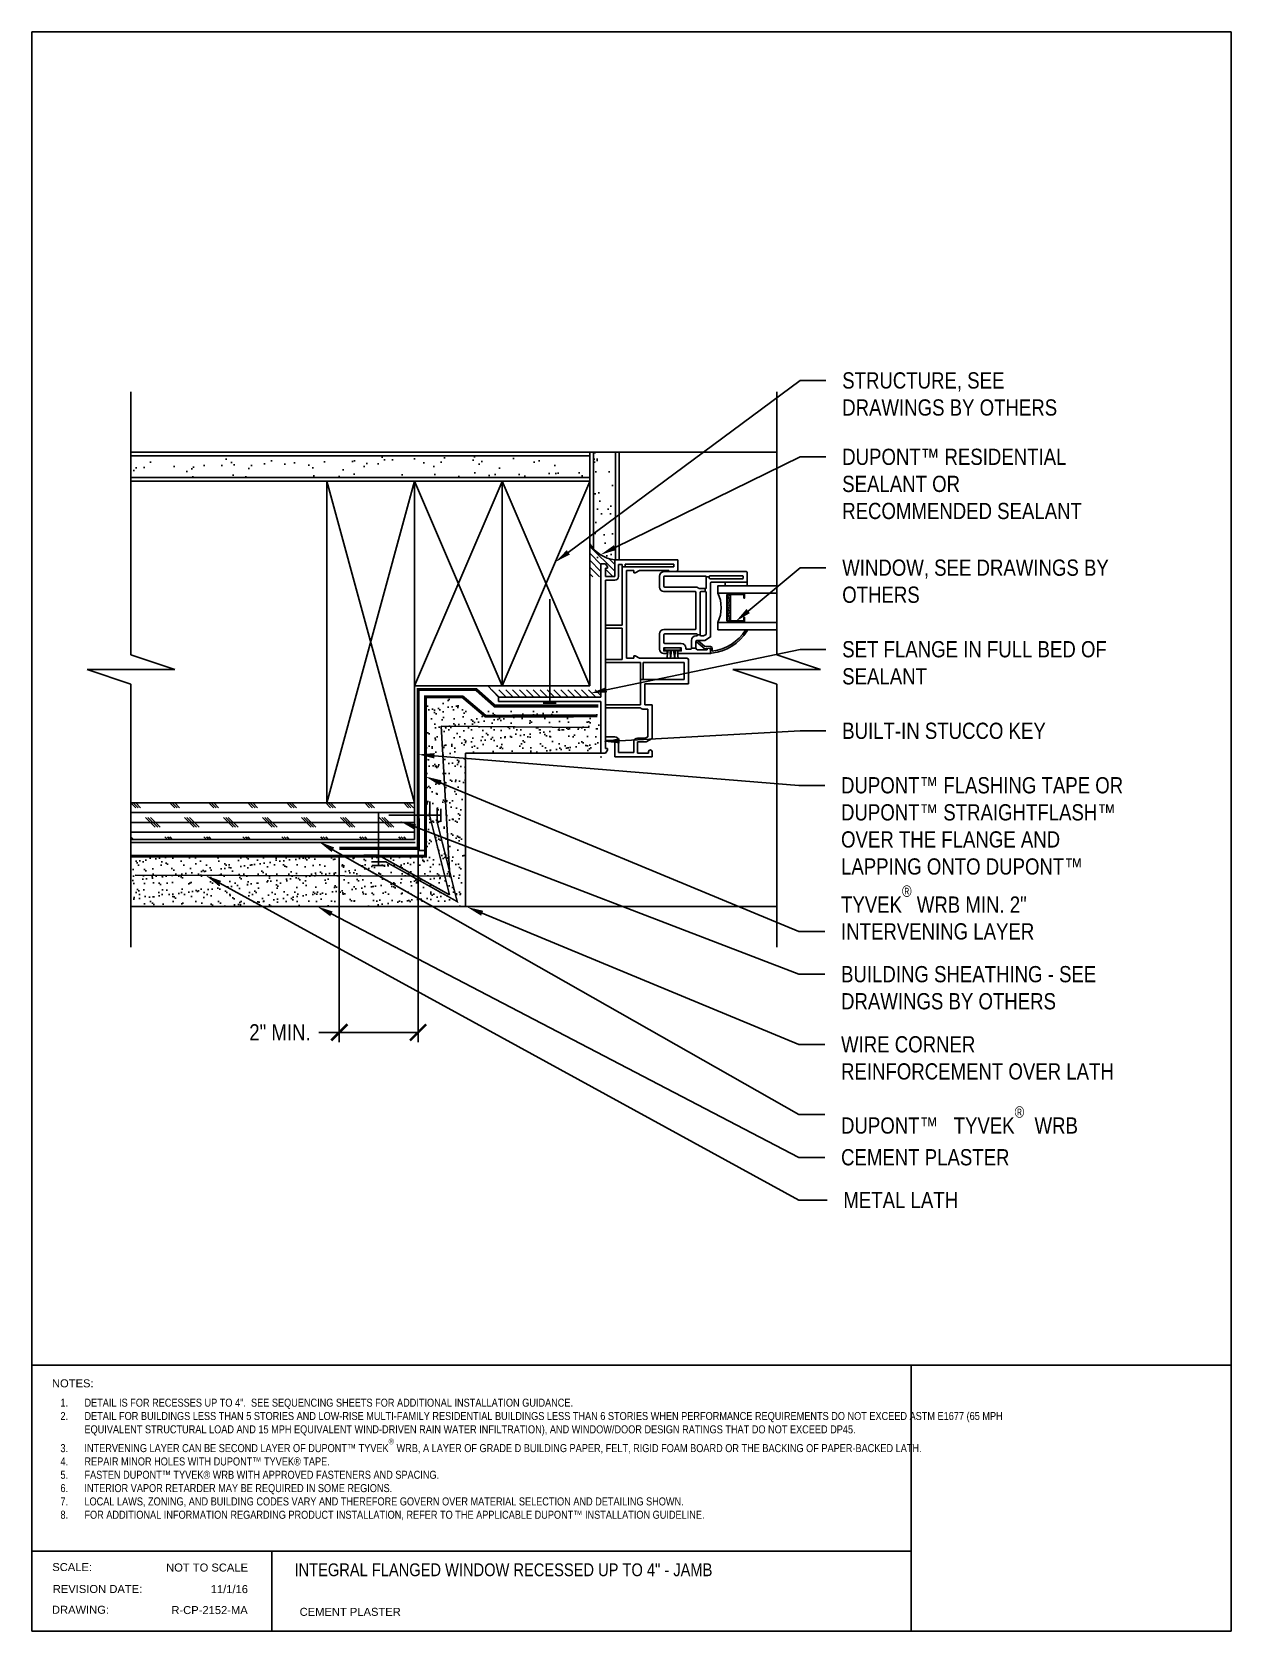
# Paper-space layout 'Title Block' of a CAD drawing. Header units: inches. Extents: x 0.3 to 7.8, y 0.1 to 10.1.
# The model-space entities are those that its viewports show. They can reach past a viewport. Long polylines and large blocks are cut down to what shows.
import ezdxf
from ezdxf import colors
from ezdxf.entities.mleader import LeaderData, LeaderLine
from ezdxf.math import Vec2, Vec3

# ---------------------------------------------------------------- set-up
doc = ezdxf.new("R2010")
doc.units = ezdxf.units.IN
doc.header["$MEASUREMENT"] = 0
for name, pattern in [('CENTER2', [1.125, 0.75, -0.125, 0.125, -0.125]), ('CENTER6', [0.4125, 0.3, -0.05, 0.03125, -0.03125]), ('HIDDEN', [0.375, 0.25, -0.125])]:
    doc.linetypes.add(name, pattern=pattern)
doc.layers.add('-ATI-HATCH', color=8, linetype='Continuous')
doc.layers.add('title block', color=7, linetype='Continuous')
for name, color, linetype, lineweight in [('-ATI-WRB', 5, 'CENTER6', 15), ('.ATI-DETAIL', 13, 'Continuous', 25), ('.ATI-HATCH', 8, 'Continuous', 25), ('.ATI-TEXT', 7, 'Continuous', 35), ('ATI-SAM', 4, 'HIDDEN', 15)]:
    doc.layers.add(name, color=color, linetype=linetype, lineweight=lineweight)
doc.styles.add('ATI ARCH 5-32', font='ARIALN.TTF', dxfattribs={"height": 0.15625})
doc.styles.get("Standard").update_dxf_attribs({"font": 'arial.ttf'})
doc.linetypes.add('ZIGZAG', pattern='A,0.0001,-0.2,[131,ltypeshp.shx,S=0.2,R=0,X=-0.2,Y=0],-0.4,[131,ltypeshp.shx,S=0.2,R=180,X=0.2,Y=0],-0.2', length=0.8001)
doc.dimstyles.new('ATI ARCH 5-32', dxfattribs={"dimscale": 12, "dimtxt": 0.15625, "dimasz": 0.15625, "dimexe": 0.09375, "dimexo": 0.0625, "dimgap": 0.09, "dimtad": 0, "dimdec": 4, "dimzin": 0, "dimdsep": 46, "dimlunit": 4, "dimtxsty": 'ATI ARCH 5-32', "dimblk": 'ARCHTICK', "dimcen": 0.09, "dimadec": 0, "dimazin": 0, "dimtfac": 0.8, "dimtdec": 4, "dimtofl": 0, "dimtmove": 0, "dimatfit": 2, "dimfxl": 1, "dimtolj": 1, "dimtzin": 0, "dimarcsym": 0})
pattern_1 = [(307.5, (-414.79264, 190.8497), (0.28902357, 0.009449), [0, -0.228, 0, -0.255, 0, -0.24375]), (277.5, (-414.79264, 190.8497), (0.4233219, -0.2654665), [0, -0.123, 0, -0.2055, 0, -0.07875]), (237.5, (-414.79264, 191.0342), (0.00084886, -0.46712128), [0, -0.075, 0, -0.27, 0, -0.3525]), (227.5, (-414.79264, 191.0342), (0.13165133, -0.450919), [0, -0.0375, 0, -0.177, 0, -0.2025])]

# ---------------------------------------------------------------- blocks, each defined once
blk = doc.blocks.new('_ARCHTICK')
at = {"color": 0, "linetype": 'ByBlock', "const_width": 0.15}
blk.add_lwpolyline([(-0.5, -0.5), (0.5, 0.5)], dxfattribs=at)
blk = doc.blocks.new('*D2')
at = {"layer": '.ATI-TEXT', "color": 0, "lineweight": -2, "transparency": 16777216}
for p, q in [((25.586, 15.285), (25.586, 13.483)), ((26.344, 15.336), (26.344, 13.483)), ((25.586, 13.577), (25.39, 13.577)), ((26.344, 13.577), (25.586, 13.577))]:
    blk.add_line(p, q, dxfattribs=at)
at = {"layer": 'Defpoints', "color": 0, "transparency": 16777216}
for p in [(26.344, 15.398), (25.586, 15.348), (25.586, 13.577)]:
    blk.add_point(p, dxfattribs=at)
at = {"layer": '.ATI-TEXT', "color": 0, "lineweight": -2, "transparency": 16777216, "xscale": 0.15625, "yscale": 0.15625, "zscale": 0.15625, "rotation": 180}
blk.add_blockref('_ARCHTICK', (25.586, 13.577), dxfattribs=at)
at = {"layer": '.ATI-TEXT', "color": 0, "lineweight": -2, "transparency": 16777216, "xscale": 0.15625, "yscale": 0.15625, "zscale": 0.15625}
blk.add_blockref('_ARCHTICK', (26.344, 13.577), dxfattribs=at)
at = {"layer": '.ATI-TEXT', "color": 0, "transparency": 16777216, "insert": (25.015, 13.577), "char_height": 0.15625, "attachment_point": 5, "style": 'ATI ARCH 5-32'}
blk.add_mtext('\\A1;2" MIN.', dxfattribs=at)

msp = doc.modelspace()

# ---------------------------------------------------------------- hatches: boundary and pattern name
at = {"layer": '-ATI-HATCH'}
h = msp.add_hatch(dxfattribs=at)
h.set_pattern_fill('AR-SAND', color=256, scale=0.07)
h.set_pattern_definition([(37.5, (12.80639, -256.25107), (-0.004409535, 0.134877664), [0, -0.1064, 0, -0.119, 0, -0.11375]), (7.5, (12.80639, -256.25107), (0.12388437, 0.19755022), [0, -0.0574, 0, -0.0959, 0, -0.03675]), (327.5, (12.72029, -256.25107), (0.21798993, 0.000396134), [0, -0.035, 0, -0.126, 0, -0.1645]), (317.5, (12.72029, -256.25107), (0.21042886, 0.06143729), [0, -0.0175, 0, -0.0826, 0, -0.0945])])
h.paths.add_polyline_path([(26.45857, 15.65839), (26.45857, 15.72871), (26.4148, 15.72871), (26.4148, 15.27231), (25.89379, 15.27231), (25.89379, 15.2806), (25.9641, 15.2806), (26.64583, 14.90082)], flags=17)
h.paths.add_polyline_path([(23.58026, 15.27231), (23.58026, 14.78907), (26.80152, 14.78907), (26.80152, 16.26395), (28.10382, 16.26395), (28.10382, 16.66373), (26.83667, 16.66373), (26.62574, 16.80436), (26.4148, 16.80436), (26.4148, 15.72871), (26.45857, 15.72871), (26.45857, 15.65839), (26.64583, 14.90082), (25.9641, 15.2806), (25.89379, 15.2806), (25.89379, 15.27231)])
at = {"layer": '.ATI-HATCH'}
h = msp.add_hatch(dxfattribs=at)
h.set_pattern_fill('AR-SAND', color=256, scale=0.15, angle=-90)
h.set_pattern_definition(pattern_1)
h.paths.add_polyline_path([(23.58026, 19.12467), (23.58026, 18.91373), (27.99683, 18.91373), (27.99683, 19.12467)])
h = msp.add_hatch(dxfattribs=at)
h.set_pattern_fill('AR-SAND', color=256, scale=0.15, angle=-90)
h.set_pattern_definition(pattern_1)
h.paths.add_polyline_path([(28.03199, 18.12189), (28.24292, 18.12189), (28.24292, 19.15983), (28.03199, 19.15983)])
h = msp.add_hatch(dxfattribs=at)
h.set_pattern_fill('ANSI31', color=256, scale=0.375, angle=-90)
h.set_pattern_definition([(315, (-414.797418, 192.500344), (0.0331456304, 0.0331456304), [])])
edge = h.paths.add_edge_path()
edge.add_line((28.10384, 17.96439), (28.10384, 18.08532))
edge.add_line((28.10384, 18.08532), (28.14884, 18.08532))
edge.add_line((28.14884, 18.08532), (28.16572, 18.05607))
edge.add_line((28.16572, 18.05607), (28.16572, 18.04201))
edge.add_line((28.16572, 18.04201), (28.14884, 18.04201))
edge.add_line((28.14884, 18.04201), (28.14884, 17.96439))
edge.add_line((28.14884, 17.96439), (28.23603, 17.96439))
edge.add_line((28.23603, 17.96439), (28.23603, 18.12189))
edge.add_arc((28.27938, 18.4524), 0.33335, 212.045877, 262.527028, ccw=False)
edge.add_line((27.99683, 18.27553), (27.99683, 17.96439))
edge.add_arc((28.05033, 18.16662), 0.20919, 255.180905, 284.819095)
h = msp.add_hatch(dxfattribs=at)
h.set_pattern_fill('DASH', color=256, scale=0.084375, angle=210, style=0)
h.set_pattern_definition([(60, (14.533505, -8.10586), (0.014407299, 0.003860424), [0.010546875, -0.010546875])])
edge = h.paths.add_edge_path()
edge.add_line((29.35014, 17.78847), (29.35014, 17.53604))
edge.add_line((29.35014, 17.53604), (29.32782, 17.53604))
edge.add_arc((29.32782, 17.54167), 0.00563, 180, 270, ccw=False)
edge.add_line((29.32219, 17.54167), (29.32219, 17.78284))
edge.add_arc((29.32782, 17.78284), 0.00563, 90, 180, ccw=False)
edge.add_line((29.32782, 17.78847), (29.35014, 17.78847))
h = msp.add_hatch(dxfattribs=at)
h.set_pattern_fill('ANSI31', color=256, scale=0.375, angle=-90)
h.set_pattern_definition([(315, (-414.79744, 192.500347), (0.0331456304, 0.0331456304), [])])
h.paths.add_polyline_path([(27.05039, 16.87356), (27.11944, 16.80325), (28.10382, 16.80325), (28.10382, 16.87356)])
h = msp.add_hatch(dxfattribs=at)
h.set_pattern_fill('CORK', color=256, scale=0.75)
h.set_pattern_definition([(360, (22.83026, 15.78483), (2e-17, 0.09375), []), (135, (22.87713, 15.73795), (-0.1875, -0.1875), [0.132583, -0.132583]), (135, (22.90057, 15.73795), (-0.1875, -0.1875), [0.132583, -0.132583]), (135, (22.924, 15.73795), (-0.1875, -0.1875), [0.132583, -0.132583])])
h.paths.add_polyline_path([(23.58026, 15.78483), (23.58026, 15.43327), (26.30933, 15.43327), (26.30933, 15.78483)])

# ---------------------------------------------------------------- linework, layer by layer
at = {"layer": '-ATI-WRB', "linetype": 'CENTER2', "const_width": 0.01688}
msp.add_lwpolyline([(23.58026, 15.40436), (26.31621, 15.40436)], dxfattribs=at)
at = {"layer": '.ATI-DETAIL'}
for p, q in [((23.58026, 19.73981), (23.58026, 17.20856)), ((29.79591, 19.73981), (29.79591, 17.20856)), ((27.99683, 19.15983), (23.58026, 19.15983)), ((27.99683, 18.87858), (27.99683, 19.15983)), ((27.99683, 19.15983), (28.27808, 19.15983)), ((27.99683, 18.12189), (27.99683, 19.15983)), ((28.03199, 18.23874), (28.03199, 19.15983)), ((28.24292, 19.15983), (28.24292, 18.12189)), ((28.27808, 19.15983), (28.27808, 18.12189)), ((28.27808, 19.15983), (29.79591, 19.15983)), ((27.99683, 18.87858), (23.58026, 18.87858)), ((25.46558, 18.87858), (26.30933, 15.78483)), ((25.46558, 15.78483), (26.30933, 18.87858)), ((26.30933, 18.87858), (27.15308, 16.90983)), ((26.30933, 16.90983), (27.15308, 18.87838)), ((27.15308, 18.87858), (27.99683, 16.90983)), ((27.15308, 16.90983), (27.99683, 18.87838)), ((28.10382, 16.80325), (28.10382, 18.08532)), ((28.10382, 18.08532), (28.14882, 18.08532)), ((28.10382, 18.08532), (28.10382, 16.80325)), ((28.14882, 18.08532), (28.10382, 18.08532)), ((28.14882, 18.08532), (28.16569, 18.05607)), ((28.16569, 18.05607), (28.14882, 18.08532)), ((28.16569, 18.04201), (28.14882, 18.04201)), ((28.14882, 18.04201), (28.14882, 17.96439)), ((28.14882, 17.96439), (28.14882, 18.04201)), ((28.14882, 18.04201), (28.16569, 18.04201)), ((28.16569, 18.05607), (28.16569, 18.04201)), ((28.16569, 18.04201), (28.16569, 18.05607)), ((28.23601, 17.96439), (28.23601, 18.12189)), ((28.84238, 18.12189), (28.23601, 18.12189)), ((28.23601, 18.12189), (28.23601, 17.96439)), ((28.27257, 17.96439), (28.27257, 18.0797)), ((28.27257, 18.0797), (28.30801, 18.0797)), ((28.30801, 18.0797), (28.30801, 18.0572)), ((28.30801, 18.0572), (28.33613, 18.0572)), ((28.33613, 18.0572), (28.30801, 18.0572)), ((28.30801, 18.0572), (28.30801, 17.49301)), ((28.33613, 18.0572), (28.33613, 18.08251)), ((28.33613, 18.08251), (28.80582, 18.08251)), ((28.80582, 18.0572), (28.33613, 18.0572)), ((28.35019, 17.17689), (28.35019, 18.02064)), ((28.35019, 18.02064), (28.42051, 18.02064)), ((28.42051, 18.02064), (28.42051, 17.99814)), ((28.43457, 17.99814), (28.47354, 18.02064)), ((28.47354, 18.02064), (28.75801, 18.02064)), ((28.75801, 18.02064), (28.75801, 18.00939)), ((28.75801, 18.00939), (28.82551, 18.00939)), ((28.80582, 18.08251), (28.80582, 18.0572)), ((28.84238, 18.02626), (28.84238, 18.12189)), ((28.14882, 17.96439), (28.23601, 17.96439)), ((28.23601, 17.96439), (28.14882, 17.96439)), ((28.14882, 17.49301), (28.14882, 17.92782)), ((28.14882, 17.92782), (28.23601, 17.92782)), ((28.42051, 17.99814), (28.43457, 17.99814)), ((28.14882, 16.38489), (28.14882, 17.49301)), ((28.30801, 17.49301), (28.14882, 17.49301)), ((28.14882, 17.49301), (28.14882, 17.46489)), ((28.14882, 17.46489), (28.30801, 17.46489)), ((28.30801, 17.46489), (28.30801, 17.16282)), ((24.00213, 17.06794), (23.58026, 17.20856)), ((28.30801, 17.16282), (28.14882, 17.16282)), ((28.14882, 17.16282), (28.14882, 17.1347)), ((28.14882, 17.1347), (28.48351, 17.1347)), ((28.42051, 17.17689), (28.35019, 17.17689)), ((28.43457, 17.19939), (28.42051, 17.19939)), ((28.42051, 17.19939), (28.42051, 17.17689)), ((28.47354, 17.17689), (28.43457, 17.19939)), ((28.93069, 17.17689), (28.47354, 17.17689)), ((28.48351, 17.1347), (28.48351, 16.9727)), ((28.51163, 16.9727), (28.51163, 17.1347)), ((28.51163, 17.1347), (28.90538, 17.1347)), ((28.90538, 17.1347), (28.90538, 16.9727)), ((28.94757, 16.93051), (28.94757, 17.16001)), ((30.21778, 17.06794), (29.79591, 17.20856)), ((23.58026, 16.92731), (23.15838, 17.06794)), ((24.00213, 17.06794), (23.15838, 17.06794)), ((23.58026, 16.92731), (23.58026, 14.39606)), ((28.48351, 16.9727), (28.51163, 16.9727)), ((28.51163, 16.9727), (28.48351, 16.9727)), ((28.48351, 16.9727), (28.48351, 16.72801)), ((28.90538, 16.9727), (28.51163, 16.9727)), ((28.52569, 16.72801), (28.52569, 16.93051)), ((28.52569, 16.93051), (28.94757, 16.93051)), ((29.79591, 16.92731), (29.37403, 17.06794)), ((30.21778, 17.06794), (29.37403, 17.06794)), ((29.79591, 16.92731), (29.79591, 14.39606)), ((28.10382, 16.80325), (27.11944, 16.80325)), ((27.11944, 16.76106), (27.11944, 16.80325)), ((27.11944, 16.76106), (28.10382, 16.76106)), ((28.10382, 16.26395), (28.10382, 16.76106)), ((28.10382, 16.76106), (28.10382, 16.26395)), ((28.48351, 16.72801), (28.14882, 16.72801)), ((28.14882, 16.72801), (28.14882, 16.69989)), ((28.14882, 16.69989), (28.48351, 16.69989)), ((28.51495, 16.68582), (28.55382, 16.68582)), ((28.59601, 16.72801), (28.52569, 16.72801)), ((28.55382, 16.68582), (28.55382, 16.42116)), ((28.59601, 16.4033), (28.59601, 16.72801)), ((28.23601, 16.42145), (28.14882, 16.42145)), ((28.14882, 16.42145), (28.14882, 16.38489)), ((28.14882, 16.30726), (28.14882, 16.38489)), ((28.14882, 16.38489), (28.23601, 16.38489)), ((28.23601, 16.38489), (28.23601, 16.22739)), ((28.27257, 16.26957), (28.27257, 16.38489)), ((28.41882, 16.37082), (28.41882, 16.26957)), ((28.52996, 16.40739), (28.45538, 16.40739)), ((28.45538, 16.26395), (28.45538, 16.37082)), ((28.45538, 16.37082), (28.53976, 16.37082)), ((28.55382, 16.42116), (28.52996, 16.40739)), ((28.53976, 16.37082), (28.59601, 16.4033)), ((28.10382, 16.26395), (26.80152, 16.26395)), ((26.80152, 16.26395), (26.80152, 14.78907)), ((28.10382, 16.26395), (28.14882, 16.26395)), ((28.16569, 16.30726), (28.14882, 16.30726)), ((28.14882, 16.26395), (28.16569, 16.2932)), ((28.16569, 16.2932), (28.16569, 16.30726)), ((28.23601, 16.22739), (28.59601, 16.22739)), ((28.41882, 16.26957), (28.27257, 16.26957)), ((28.56226, 16.26395), (28.45538, 16.26395)), ((28.56226, 16.27801), (28.56226, 16.26395)), ((28.59601, 16.22739), (28.59601, 16.27801)), ((26.30933, 15.78483), (23.58026, 15.78483)), ((26.30933, 15.78483), (26.30933, 15.43327)), ((26.45857, 15.65839), (26.45857, 15.79902)), ((26.64583, 14.90082), (26.45857, 15.65839)), ((26.30933, 15.43327), (23.58026, 15.43327)), ((25.9641, 15.2806), (25.82347, 15.2806)), ((26.34449, 15.3278), (26.4148, 15.3278)), ((26.80152, 14.78907), (23.58026, 14.78907)), ((26.80152, 14.78907), (29.79591, 14.78907))]:
    msp.add_line(p, q, dxfattribs=at)
at = {"layer": '.ATI-DETAIL', "ltscale": 0.5}
msp.add_line((27.11944, 16.80325), (27.01478, 16.90983), dxfattribs=at)
at = {"layer": '.ATI-DETAIL', "linetype": 'CENTER2'}
msp.add_line((26.64583, 14.90082), (25.9641, 15.2806), dxfattribs=at)
at = {"layer": '.ATI-DETAIL'}
for points in [[(26.30933, 15.78483), (26.30933, 18.87858), (25.46558, 18.87858), (25.46558, 15.78483)], [(27.15308, 16.90983), (27.15308, 18.87858), (26.30933, 18.87858), (26.30933, 16.90983)], [(27.99683, 16.90983), (27.99683, 18.87858), (27.15308, 18.87858), (27.15308, 16.90983)], [(29.29913, 17.87326), (29.29913, 17.90814), (29.51007, 17.90814), (29.51007, 17.87326)]]:
    msp.add_lwpolyline(points, close=True, dxfattribs=at)
for points in [[(28.66632, 17.86032), (28.66632, 17.9672, -0.41421356), (28.70851, 18.00939), (29.50163, 18.00939, -0.41421356), (29.51007, 18.00095), (29.51007, 17.90814), (29.16694, 17.90814, 0.41421356), (29.15851, 17.8997), (29.15851, 17.38107), (29.10226, 17.34845), (29.03194, 17.34845, 0.41421356), (29.01788, 17.33439), (29.01788, 17.27251), (28.97569, 17.27251), (28.97569, 17.34845, -0.41421356), (29.01788, 17.39064), (29.02351, 17.39064, 0.41421356), (29.03194, 17.39907), (29.03194, 17.40048), (29.06007, 17.40048), (29.06007, 17.39907, 0.41421356), (29.06851, 17.39064), (29.09091, 17.39064), (29.11632, 17.40538), (29.11632, 17.8097, 0.41421356), (29.10788, 17.81814), (29.10788, 17.84626, 0.41421356), (29.11632, 17.8547), (29.11632, 17.95876), (29.14444, 17.95876), (29.14444, 17.95032, 0.41421356), (29.15288, 17.94189), (29.46507, 17.94189, 0.41421356), (29.47351, 17.95032), (29.47351, 17.96157, 0.41421356), (29.46507, 17.97001), (29.15288, 17.97001, 0.41421356), (29.14444, 17.96157), (29.14444, 17.95876), (29.11632, 17.95876, 0.41421356), (29.10788, 17.9672), (28.71694, 17.9672, 0.41421356), (28.70851, 17.95876), (28.70851, 17.86876, 0.41421356), (28.71694, 17.86032), (29.01824, 17.86032, -0.19218898), (29.04724, 17.84861, 0.19330455), (29.05308, 17.84626), (29.10788, 17.84626), (29.10788, 17.81814), (29.06851, 17.81814, 0.41421356), (29.06007, 17.8097), (29.06007, 17.40048), (29.03194, 17.40048), (29.03194, 17.40189, 0.41421356), (29.02351, 17.41032), (28.71694, 17.41032, 0.41421356), (28.70851, 17.40189), (28.70851, 17.32595, 0.41421356), (28.71694, 17.31751), (28.87726, 17.31751, -0.41421356), (28.91944, 17.27532), (28.91944, 17.27251, 0.41421356), (28.92788, 17.26407), (28.96726, 17.26407, 0.41421356), (28.97569, 17.27251), (29.01788, 17.27251, 0.41421356), (29.03194, 17.25845), (29.12476, 17.25845, -0.36796118), (29.14151, 17.27251, -0.41626337), (29.15851, 17.25564), (29.15851, 17.22189), (28.84463, 17.22189), (28.84463, 17.2472), (28.87726, 17.2472), (28.87726, 17.27532), (28.70851, 17.27532), (28.70851, 17.2472), (28.74057, 17.2472), (28.74057, 17.22189), (28.70851, 17.22189, -0.41421356), (28.66632, 17.26407), (28.66632, 17.41032, -0.41421356), (28.70851, 17.45251), (29.00944, 17.45251, 0.41421356), (29.01788, 17.46095), (29.01788, 17.8097, 0.41421356), (29.00944, 17.81814), (28.70851, 17.81814, -0.41421356)], [(29.32782, 17.79409), (29.47407, 17.79409, -0.41421356), (29.48532, 17.78284), (29.48532, 17.75472), (29.47969, 17.75472), (29.47969, 17.78284, 0.41421356), (29.47407, 17.78847), (29.32782, 17.78847, 0.41421356), (29.32219, 17.78284), (29.32219, 17.54167, 0.41421356), (29.32782, 17.53604), (29.47407, 17.53604, 0.41421356), (29.47969, 17.54167), (29.47969, 17.56979), (29.48532, 17.56979), (29.48532, 17.54167, -0.41421356), (29.47407, 17.53042), (29.32782, 17.53042, -0.41421356), (29.31657, 17.54167), (29.31657, 17.78284, -0.41421356)], [(29.35014, 17.78847), (29.35014, 17.53604), (29.32782, 17.53604, -0.41421356), (29.32219, 17.54167), (29.32219, 17.78284, -0.41421356), (29.32782, 17.78847)]]:
    msp.add_lwpolyline(points, format="xyb", close=True, dxfattribs=at)
for points in [[(29.79591, 17.87326), (29.22882, 17.87326), (29.22882, 17.80295), (29.79591, 17.80295)], [(27.61163, 16.7434), (27.61163, 17.7434)], [(29.48532, 17.78284), (29.48532, 17.80295)], [(29.48532, 17.54167), (29.48532, 17.52156)], [(29.79591, 17.52156), (29.22882, 17.52156), (29.22882, 17.45125), (29.79591, 17.45125)], [(28.71694, 17.27532), (28.86882, 17.27532), (28.86882, 17.25564), (28.81735, 17.25564), (28.83591, 17.25564), (28.83591, 17.25001), (28.84745, 17.17689), (28.81398, 17.17689), (28.81735, 17.25001), (28.81735, 17.25564), (28.78388, 17.25564), (28.80244, 17.25564), (28.80244, 17.25001), (28.81398, 17.17689), (28.77178, 17.17689), (28.78388, 17.25001), (28.78388, 17.25564), (28.75097, 17.25564), (28.76953, 17.25564), (28.76953, 17.25001), (28.77178, 17.17689), (28.73887, 17.17689), (28.75097, 17.25001), (28.75097, 17.25564), (28.71694, 17.25564), (28.71694, 17.27532)], [(27.67413, 16.7434), (27.54913, 16.7434)], [(26.56358, 15.72815), (26.56358, 15.60315)], [(25.96364, 15.18239), (25.96364, 15.68239)], [(26.56358, 15.66565), (26.06358, 15.66565)], [(26.02614, 15.18239), (25.90114, 15.18239)]]:
    msp.add_lwpolyline(points, dxfattribs=at)
at = {"layer": '.ATI-DETAIL', "flags": 128}
msp.add_lwpolyline([(29.49387, 17.44613, -1), (29.50939, 17.43949, -0.23357137), (29.16899, 17.22641, -0.48808786), (29.15851, 17.2346), (29.15851, 17.27165), (29.11638, 17.27386), (29.10567, 17.26315), (29.02399, 17.33407, -1), (29.03597, 17.34596), (29.09897, 17.29386, 0.18631054), (29.10452, 17.29138), (29.15939, 17.2885, -0.39895955), (29.17538, 17.27165), (29.17538, 17.24555, 0.22721427)], format="xyb", close=True, dxfattribs=at)
at = {"layer": '.ATI-DETAIL', "linetype": 'CENTER2', "ltscale": 0.75, "const_width": 0.03}
msp.add_lwpolyline([(28.06866, 16.62168), (26.99218, 16.6196), (26.77333, 16.80436), (26.4148, 16.80436), (26.4148, 15.27231), (24.10479, 15.27231), (24.01013, 15.27231), (23.58026, 15.27231)], dxfattribs=at)
at = {"layer": '.ATI-DETAIL', "linetype": 'ZIGZAG', "ltscale": 0.2}
msp.add_lwpolyline([(27.98945, 16.50935), (26.5674, 16.5227), (26.65121, 15.08029), (23.62229, 15.08829)], dxfattribs=at)
at = {"layer": '.ATI-DETAIL', "const_width": 0.015}
msp.add_lwpolyline([(26.52842, 15.73596), (26.52842, 15.59534), (26.72086, 14.83488), (26.03395, 15.21754), (25.89332, 15.21754)], dxfattribs=at)
at = {"layer": '.ATI-DETAIL'}
for centre, radius, start, end in [((28.27938, 18.4524), 0.33335, 212.045877, 262.527028), ((28.82551, 18.02626), 0.01687, 270, 0), ((28.23601, 17.96439), 0.03656, 270, 0), ((28.93648, 17.66225), 0.32443, 334.299588, 25.700412), ((28.93069, 17.16001), 0.01688, 0, 90), ((28.51495, 16.72801), 0.04219, 221.810315, 270), ((28.23601, 16.38489), 0.03656, 0, 90), ((28.45538, 16.37082), 0.03656, 90, 180), ((28.57913, 16.27801), 0.01688, 0, 180)]:
    msp.add_arc(centre, radius, start, end, dxfattribs=at)
msp.add_point((28.10382, 16.22739), dxfattribs=at)
at = {"layer": '.ATI-HATCH'}
for p, q in [((27.99683, 19.12467), (23.58026, 19.12467)), ((27.99683, 18.91373), (23.58026, 18.91373))]:
    msp.add_line(p, q, dxfattribs=at)
at = {"layer": 'ATI-SAM', "const_width": 0.03}
msp.add_lwpolyline([(28.07973, 16.71688), (27.08197, 16.71688), (26.90391, 16.87467), (26.34449, 16.87467), (26.34628, 15.34767), (25.58557, 15.34767)], dxfattribs=at)

# ---------------------------------------------------------------- dimensions: what is measured, and where the dimension line sits
at = {"layer": '.ATI-TEXT'}
dim = msp.add_linear_dim(base=(25.58557, 13.57688), p1=(26.34449, 15.39811), p2=(25.58557, 15.34767), angle=180, text='2" MIN.', dimstyle='ATI ARCH 5-32', override={"dimscale": 0}, dxfattribs=at)
dim.commit()
dim.dimension.update_dxf_attribs({"geometry": '*D2', "text_midpoint": (25.0147, 13.57688), "dimtype": 160})

# ---------------------------------------------------------------- leaders
ml = msp.add_multileader_mtext('Standard', dxfattribs=at)
ml.set_content('STRUCTURE, SEE DRAWINGS BY OTHERS', color=7, style='ATI ARCH 5-32')
ml.set_leader_properties(color=7)
ml.build(insert=Vec2(0, 0))
ml.multileader.update_dxf_attribs({"dogleg_length": 0.25, "arrow_head_size": 0.15625})
ctx = ml.context
ctx.base_point, ctx.char_height, ctx.arrow_head_size, ctx.landing_gap_size, ctx.plane_origin = Vec3(30.26931, 19.84799), 0.15625, 0.15625, 0.15625, Vec3(30.3251, 15.71323)
notes = []
notes.append((ctx, [(0, (1, 1, 0), (30.01931, 19.84799), (1, 0), 0.25, [(0, [(27.66411, 18.10211)], 0, [])])]))
ctx.mtext.insert, ctx.mtext.width, ctx.mtext.flow_direction = Vec3(30.42556, 19.92745), 2.5255256, 5
ml = msp.add_multileader_mtext('Standard', dxfattribs=at)
ml.set_content('DUPONT™ RESIDENTIAL SEALANT OR RECOMMENDED SEALANT', color=7, style='ATI ARCH 5-32')
ml.set_leader_properties(color=7)
ml.build(insert=Vec2(0, 0))
ml.multileader.update_dxf_attribs({"dogleg_length": 0.25, "arrow_head_size": 0.15625})
ctx = ml.context
ctx.base_point, ctx.char_height, ctx.arrow_head_size, ctx.landing_gap_size, ctx.plane_origin = Vec3(30.26931, 19.11297), 0.15625, 0.15625, 0.15625, Vec3(30.3251, 14.97821)
notes.append((ctx, [(0, (1, 1, 0), (30.01931, 19.11297), (1, 0), 0.25, [(0, [(28.09923, 18.17193)], 0, [])])]))
ctx.mtext.insert, ctx.mtext.width, ctx.mtext.flow_direction = Vec3(30.42556, 19.19242), 2.5255256, 5
ml = msp.add_multileader_mtext('Standard', dxfattribs=at)
ml.set_content('WINDOW, SEE DRAWINGS BY OTHERS', color=7, style='ATI ARCH 5-32')
ml.set_leader_properties(color=7)
ml.build(insert=Vec2(0, 0))
ml.multileader.update_dxf_attribs({"dogleg_length": 0.25, "arrow_head_size": 0.15625})
ctx = ml.context
ctx.base_point, ctx.char_height, ctx.arrow_head_size, ctx.landing_gap_size, ctx.plane_origin = Vec3(30.26931, 18.04674), 0.15625, 0.15625, 0.15625, Vec3(30.35134, 14.72262)
notes.append((ctx, [(0, (1, 1, 0), (30.01931, 18.04674), (1, 0), 0.25, [(0, [(29.40094, 17.53042)], 0, [])])]))
ctx.mtext.insert, ctx.mtext.width, ctx.mtext.flow_direction = Vec3(30.42556, 18.1262), 2.7792169, 5
ml = msp.add_multileader_mtext('Standard', dxfattribs=at)
ml.set_content('SET FLANGE IN FULL BED OF SEALANT', color=7, style='ATI ARCH 5-32')
ml.set_leader_properties(color=7)
ml.build(insert=Vec2(0, 0))
ml.multileader.update_dxf_attribs({"dogleg_length": 0.25, "arrow_head_size": 0.15625})
ctx = ml.context
ctx.base_point, ctx.char_height, ctx.arrow_head_size, ctx.landing_gap_size, ctx.plane_origin = Vec3(30.26931, 17.26186), 0.15625, 0.15625, 0.15625, Vec3(30.41366, 12.95549)
notes.append((ctx, [(0, (1, 1, 0), (30.01931, 17.26186), (1, 0), 0.25, [(0, [(28.00504, 16.84038)], 0, [])])]))
ctx.mtext.insert, ctx.mtext.width, ctx.mtext.flow_direction = Vec3(30.42556, 17.34132), 2.6280198, 5
ml = msp.add_multileader_mtext('Standard', dxfattribs=at)
ml.set_content('BUILT-IN STUCCO KEY', color=7, style='ATI ARCH 5-32')
ml.set_leader_properties(color=7)
ml.build(insert=Vec2(0, 0))
ml.multileader.update_dxf_attribs({"dogleg_length": 0.25, "arrow_head_size": 0.15625})
ctx = ml.context
ctx.base_point, ctx.char_height, ctx.arrow_head_size, ctx.landing_gap_size, ctx.plane_origin = Vec3(30.26931, 16.47699), 0.15625, 0.15625, 0.15625, Vec3(30.59853, 12.16576)
notes.append((ctx, [(0, (1, 1, 0), (30.01931, 16.47699), (1, 0), 0.25, [(0, [(28.12735, 16.37371)], 0, [])])]))
ctx.mtext.insert, ctx.mtext.width, ctx.mtext.flow_direction = Vec3(30.42556, 16.55645), 2.6687994, 5
ml = msp.add_multileader_mtext('Standard', dxfattribs=at)
ml.set_content('DUPONT™ FLASHING TAPE OR DUPONT™ STRAIGHTFLASH™ \\POVER THE FLANGE AND LAPPING ONTO DUPONT™ TYVEK{\\A1;\\H0.7x;\\S®^ ;} WRB MIN. 2"', color=7, style='ATI ARCH 5-32')
ml.set_leader_properties(color=7)
ml.build(insert=Vec2(0, 0))
ml.multileader.update_dxf_attribs({"dogleg_length": 0.25, "arrow_head_size": 0.15625})
ctx = ml.context
ctx.base_point, ctx.char_height, ctx.arrow_head_size, ctx.landing_gap_size, ctx.plane_origin = Vec3(30.25799, 15.95293), 0.15625, 0.15625, 0.15625, Vec3(30.59853, 11.30124)
notes.append((ctx, [(0, (1, 1, 0), (30.00799, 15.95293), (1, 0), 0.25, [(0, [(26.34522, 16.25078)], 0, [])])]))
ctx.mtext.insert, ctx.mtext.width, ctx.mtext.flow_direction = Vec3(30.41424, 16.03239), 2.836613, 5
ml = msp.add_multileader_mtext('Standard', dxfattribs=at)
ml.set_content('INTERVENING LAYER', color=7, style='ATI ARCH 5-32')
ml.set_leader_properties(color=7)
ml.build(insert=Vec2(0, 0))
ml.multileader.update_dxf_attribs({"dogleg_length": 0.25, "arrow_head_size": 0.15625})
ctx = ml.context
ctx.base_point, ctx.char_height, ctx.arrow_head_size, ctx.landing_gap_size, ctx.plane_origin = Vec3(30.25799, 14.54713), 0.15625, 0.15625, 0.15625, Vec3(30.65947, 9.08269)
notes.append((ctx, [(0, (1, 1, 0), (30.00799, 14.54713), (1, 0), 0.25, [(0, [(26.4148, 16.03834)], 0, [])])]))
ctx.mtext.insert, ctx.mtext.width, ctx.mtext.flow_direction = Vec3(30.41424, 14.62659), 2.9807087, 5
ml = msp.add_multileader_mtext('Standard', dxfattribs=at)
ml.set_content('BUILDING SHEATHING - SEE DRAWINGS BY OTHERS', color=7, style='ATI ARCH 5-32')
ml.set_leader_properties(color=7)
ml.build(insert=Vec2(0, 0))
ml.multileader.update_dxf_attribs({"dogleg_length": 0.25, "arrow_head_size": 0.15625})
ctx = ml.context
ctx.base_point, ctx.char_height, ctx.arrow_head_size, ctx.landing_gap_size, ctx.plane_origin = Vec3(30.25799, 14.13545), 0.15625, 0.15625, 0.15625, Vec3(30.40007, 5.51063)
notes.append((ctx, [(0, (1, 1, 0), (30.00799, 14.13545), (1, 0), 0.25, [(0, [(26.1694, 15.60905)], 0, [])])]))
ctx.mtext.insert, ctx.mtext.width, ctx.mtext.flow_direction = Vec3(30.41424, 14.2149), 2.7672499, 5
ml = msp.add_multileader_mtext('Standard', dxfattribs=at)
ml.set_content('DUPONT™   TYVEK{\\A1;\\H0.7x;\\S®^ ;}  WRB', color=7, style='ATI ARCH 5-32')
ml.set_leader_properties(color=7)
ml.build(insert=Vec2(0, 0))
ml.multileader.update_dxf_attribs({"dogleg_length": 0.25, "arrow_head_size": 0.15625})
ctx = ml.context
ctx.base_point, ctx.char_height, ctx.arrow_head_size, ctx.landing_gap_size, ctx.plane_origin = Vec3(30.25799, 12.7857), 0.15625, 0.15625, 0.15625, Vec3(30.46369, 3.02231)
notes.append((ctx, [(0, (1, 1, 0), (30.00799, 12.7857), (1, 0), 0.25, [(0, [(25.38862, 15.41144)], 0, [])])]))
ctx.mtext.insert, ctx.mtext.width, ctx.mtext.flow_direction = Vec3(30.41424, 12.86516), 2.5734293, 5
ml = msp.add_multileader_mtext('Standard', dxfattribs=at)
ml.set_content('METAL LATH', color=7, style='ATI ARCH 5-32')
ml.set_leader_properties(color=7)
ml.build(insert=Vec2(0, 0))
ml.multileader.update_dxf_attribs({"dogleg_length": 0.25, "arrow_head_size": 0.15625})
ctx = ml.context
ctx.base_point, ctx.char_height, ctx.arrow_head_size, ctx.landing_gap_size, ctx.plane_origin = Vec3(30.28046, 11.96361), 0.15625, 0.15625, 0.15625, Vec3(30.3251, 16.96475)
notes.append((ctx, [(0, (1, 1, 0), (30.00799, 11.96361), (1, 0), 0.27247, [(0, [(24.29921, 15.08672)], 0, [])])]))
ctx.mtext.insert, ctx.mtext.width, ctx.mtext.flow_direction = Vec3(30.43671, 12.04178), 2.5255256, 5
ml = msp.add_multileader_mtext('Standard', dxfattribs=at)
ml.set_content('CEMENT PLASTER', color=7, style='ATI ARCH 5-32')
ml.set_leader_properties(color=7)
ml.build(insert=Vec2(0, 0))
ml.multileader.update_dxf_attribs({"dogleg_length": 0.25, "arrow_head_size": 0.15625})
ctx = ml.context
ctx.base_point, ctx.char_height, ctx.arrow_head_size, ctx.landing_gap_size, ctx.plane_origin = Vec3(30.25799, 12.37401), 0.15625, 0.15625, 0.15625, Vec3(30.46369, 3.69364)
notes.append((ctx, [(0, (1, 1, 0), (30.00799, 12.37401), (1, 0), 0.25, [(0, [(25.3716, 14.78907)], 0, [])])]))
ctx.mtext.insert, ctx.mtext.width, ctx.mtext.flow_direction = Vec3(30.41424, 12.45347), 2.8242538, 5
ml = msp.add_multileader_mtext('Standard', dxfattribs=at)
ml.set_content('WIRE CORNER REINFORCEMENT OVER LATH', color=7, style='ATI ARCH 5-32')
ml.set_leader_properties(color=7)
ml.build(insert=Vec2(0, 0))
ml.multileader.update_dxf_attribs({"dogleg_length": 0.25, "arrow_head_size": 0.15625})
ctx = ml.context
ctx.base_point, ctx.char_height, ctx.arrow_head_size, ctx.landing_gap_size, ctx.plane_origin = Vec3(30.25799, 13.46057), 0.15625, 0.15625, 0.15625, Vec3(30.39621, 4.49852)
notes.append((ctx, [(0, (1, 1, 0), (30.00799, 13.46057), (1, 0), 0.25, [(0, [(26.81601, 14.78288)], 0, [])])]))
ctx.mtext.insert, ctx.mtext.width, ctx.mtext.flow_direction = Vec3(30.41424, 13.54003), 2.7801728, 5
for ctx, leaders in notes:
    for number, flags, end, landing, length, lines in leaders:
        leader = LeaderData()
        leader.index, (leader.has_last_leader_line, leader.has_dogleg_vector, leader.attachment_direction) = number, flags
        leader.last_leader_point, leader.dogleg_vector, leader.dogleg_length = Vec3(end), Vec3(landing), length
        for number, points, colour, breaks in lines:
            line = LeaderLine()
            line.index, line.vertices, line.color, line.breaks = number, Vec3.list(points), colors.encode_raw_color(colour), breaks
            leader.lines.append(line)
        ctx.leaders.append(leader)

psp = doc.layouts.new('Title Block')

# ---------------------------------------------------------------- linework, layer by layer
for p, q in [((7.772, 10.075), (0.272, 10.075)), ((0.272, 10.075), (0.272, 0.075)), ((7.772, 0.075), (7.772, 10.075)), ((0.272, 1.737), (7.772, 1.737)), ((5.772, 1.737), (5.772, 0.075)), ((0.272, 0.575), (5.772, 0.575)), ((1.772, 0.575), (1.772, 0.075)), ((0.272, 0.075), (7.772, 0.075))]:
    psp.add_line(p, q)

# ---------------------------------------------------------------- texts
at = {"attachment_point": 1}
for s, width, heights, insert, char_height in [('NOT TO SCALE', 0.57187, [0.141], (1.111, 0.497), 0.05), ('\\pt0.96;{\\fArial Narrow|b0|i0|c0|p34;INTEGRAL FLANGED WINDOW RECESSED UP TO 4" - JAMB }', 5.26416, [0], (1.914, 0.498), 0.08), ('REVISION', 0.67794, [0], (0.402, 0.363), 0.05), ('11/1/16', 0.46189, [0], (1.39, 0.362), 0.05), ('R-CP-2152-MA', 0.4399, [0], (1.144, 0.231), 0.05), ('CEMENT PLASTER', 1.07519, [0], (1.946, 0.22), 0.05)]:
    psp.add_mtext_dynamic_manual_height_columns(s, width=width, gutter_width=0.25, heights=heights, dxfattribs=dict(at, insert=insert, char_height=char_height))
for tag, p in [('NOTES:', (0.397, 1.599)), ('SCALE:', (0.399, 0.45)), ('DATE:', (0.756, 0.313)), ('DRAWING:', (0.397, 0.183))]:
    psp.add_attdef(tag, p, '', height=0.05)
at = {"layer": 'title block', "insert": (0.4, 1.528), "char_height": 0.05, "attachment_point": 1}
psp.add_mtext_dynamic_manual_height_columns('\\pi-0.15,l0.2,t0.2;{\\fArial Narrow|b0|i0|c0|p34;1.^IDETAIL IS FOR RECESSES UP TO 4".  SEE SEQUENCING SHEETS FOR ADDITIONAL INSTALLATION GUIDANCE.\\P2.^IDETAIL FOR BUILDINGS LESS THAN 5 STORIES AND LOW-RISE MULTI-FAMILY RESIDENTIAL BUILDINGS LESS THAN 6 STORIES WHEN PERFORMANCE REQUIREMENTS DO NOT EXCEED ASTM E1677 (65 MPH EQUIVALENT STRUCTURAL LOAD AND 15 MPH EQUIVALENT WIND-DRIVEN RAIN WATER INFILTRATION), AND WINDOW/DOOR DESIGN RATINGS THAT DO NOT EXCEED DP45.\\P3.^IINTERVENING LAYER CAN BE SECOND LAYER OF \\C7;DUPONT™ TYVEK\\A1;\\H0.7x;\\S®^ ;\\A0;\\H1.42857x; WRB\\C256;, A LAYER OF GRADE D BUILDING PAPER, FELT, RIGID FOAM BOARD OR THE BACKING OF PAPER-BACKED LATH.\\P4.^IREPAIR MINOR HOLES WITH DUPONT™ TYVEK® TAPE. \\P5.^IFASTEN DUPONT™ TYVEK® WRB WITH APPROVED FASTENERS AND SPACING. \\P6.^IINTERIOR VAPOR RETARDER MAY BE REQUIRED IN SOME REGIONS. \\P7.^ILOCAL LAWS, ZONING, AND BUILDING CODES VARY AND THEREFORE GOVERN OVER MATERIAL SELECTION AND DETAILING SHOWN. \\P8.^IFOR ADDITIONAL INFORMATION REGARDING PRODUCT INSTALLATION, REFER TO THE APPLICABLE DUPONT™ INSTALLATION GUIDELINE.}', width=5.37213, gutter_width=0.25, heights=[0.953], dxfattribs=at)

# ---------------------------------------------------------------- viewports
at = {"layer": '0'}
psp.add_viewport(center=(4.022, 5.906), size=(7.5, 8.3378), view_center_point=(28.39796, 16.78781), view_height=12.827354, dxfattribs=at)

doc.saveas('drawing.dxf')
